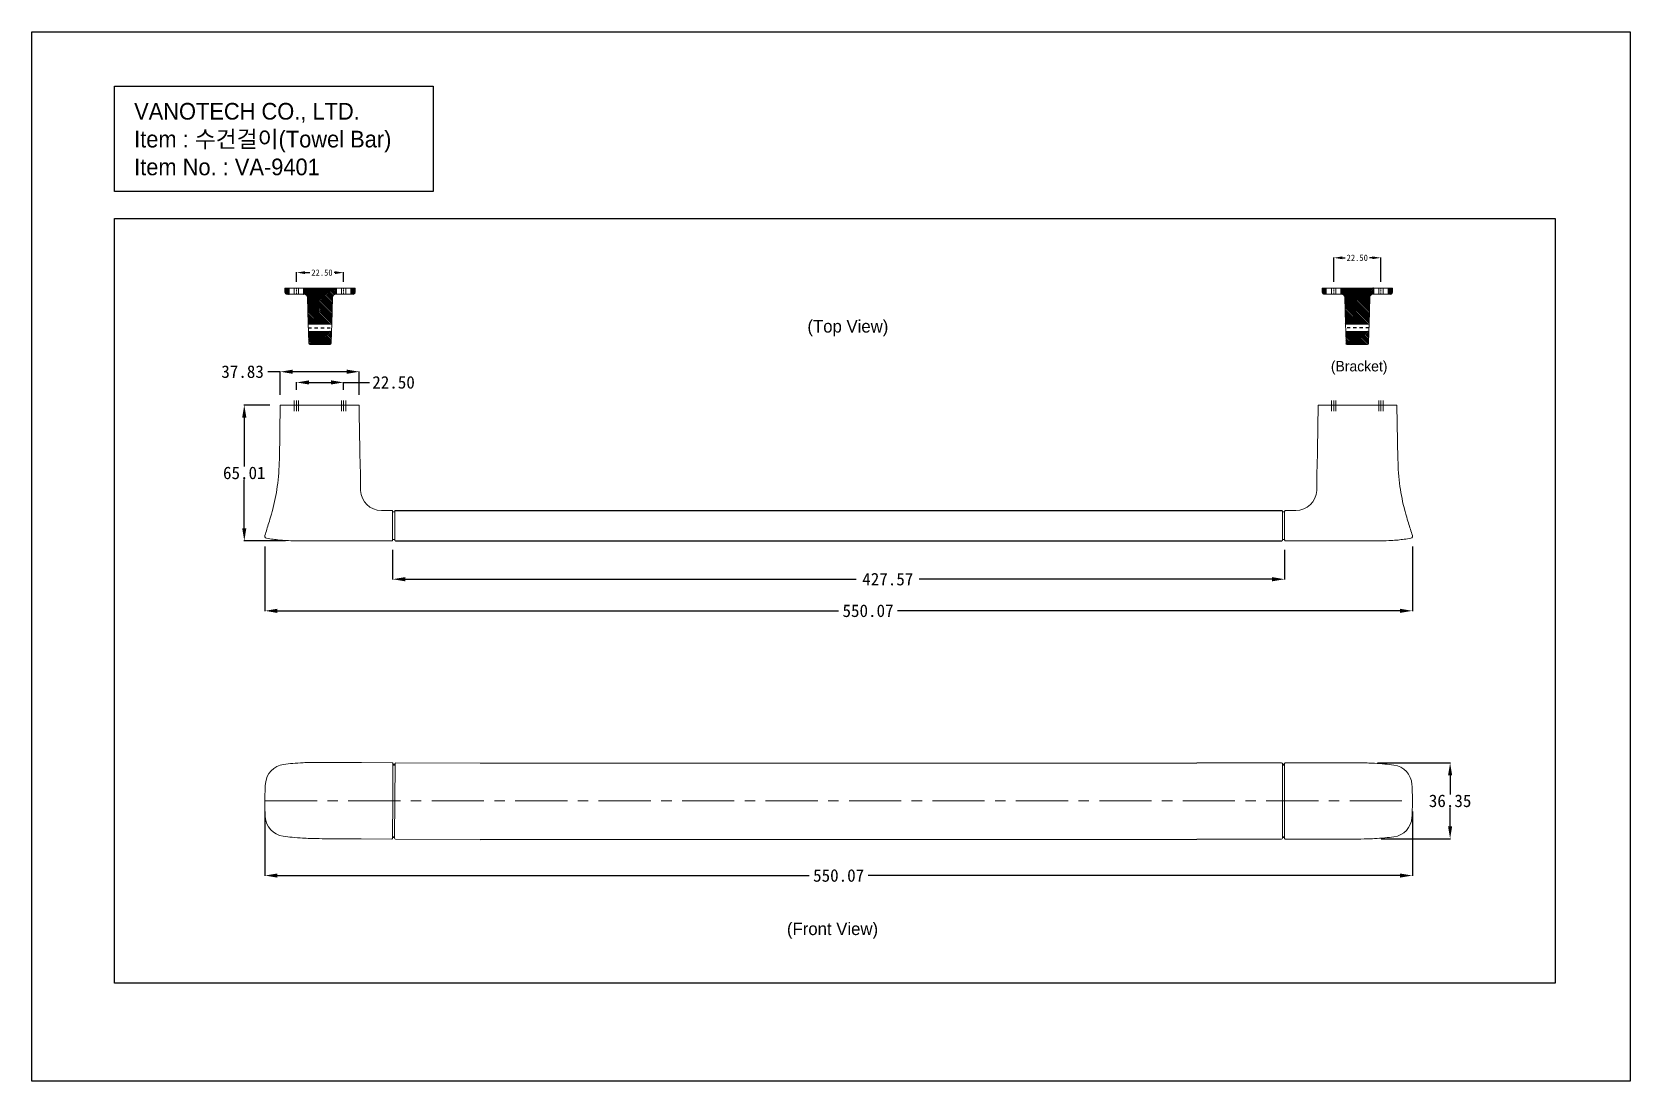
# Model space of a CAD drawing. Header units: millimetres. Extents: x 636 to 1402, y 144 to 646.
import ezdxf

# ---------------------------------------------------------------- set-up
doc = ezdxf.new("R2010")
doc.units = ezdxf.units.MM
doc.header["$MEASUREMENT"] = 0
for name, pattern in [('CENTER', [2, 1.25, -0.25, 0.25, -0.25]), ('DASHED', [6, 3, -3]), ('DASHEDBIDOT', [12.4, 3, -3, 0.2, -3, 0.2, -3]), ('DASHEDDOT2X', [12.2, 6, -3, 0.2, -3])]:
    doc.linetypes.add(name, pattern=pattern)
doc.layers.add('Layer0000', color=7, linetype='Continuous', lineweight=20)
doc.styles.add('스타일', font='', dxfattribs={"height": 20})
doc.styles.get('스타일').set_extended_font_data('Gulim')
doc.dimstyles.get("Standard").update_dxf_attribs({"dimtxt": 0.18, "dimasz": 0.18, "dimexe": 0.18, "dimexo": 0.0625, "dimgap": 0.09, "dimtad": 0, "dimtih": 1, "dimtoh": 1, "dimdec": 4, "dimzin": 0, "dimdsep": 46, "dimtxsty": 'Standard', "dimcen": 0.09, "dimadec": 0, "dimazin": 0, "dimtfac": 1, "dimtdec": 4, "dimtofl": 0, "dimtmove": 0, "dimatfit": 3, "dimfxl": 1, "dimtolj": 1, "dimtzin": 0, "dimarcsym": 0})
pattern_1 = [(315, (1527.18226, 898.3889), (0.39774756, 0.39774756), [])]
pattern_2 = [(225, (2426.26333, 631.24016), (0.26516504, -0.26516504), [])]
pattern_3 = [(315, (1296.97303, 898.3889), (0.39774756, 0.39774756), [])]
pattern_4 = [(225, (2196.0541, 631.24016), (0.26516504, -0.26516504), [])]

# ---------------------------------------------------------------- blocks, each defined once
blk = doc.blocks.new('*D10')
at = {"color": 0, "lineweight": -2, "transparency": 16777216}
for p, q in [((1259.96, 526.65), (1259.96, 538.32)), ((1263.96, 538.14), (1265.37, 538.14)), ((1278.46, 538.14), (1277.05, 538.14)), ((1282.46, 526.65), (1282.46, 538.32))]:
    blk.add_line(p, q, dxfattribs=at)
at = {"color": 0, "transparency": 16777216}
for points in [[(1263.96, 538.81), (1263.96, 537.48), (1259.96, 538.14)], [(1278.46, 538.81), (1278.46, 537.48), (1282.46, 538.14)]]:
    blk.add_solid(points, dxfattribs=at)
at = {"layer": 'Defpoints', "color": 0, "transparency": 16777216}
for p in [(1282.46, 538.14), (1259.96, 523.65), (1282.46, 523.65)]:
    blk.add_point(p, dxfattribs=at)
at = {"color": 7, "transparency": 16777216, "insert": (1271.21, 538.14), "char_height": 3, "attachment_point": 5}
blk.add_mtext('\\A1;22.50', dxfattribs=at)
blk = doc.blocks.new('*D19')
at = {"color": 0, "lineweight": -2, "transparency": 16777216}
for p, q in [((749.97, 467.55), (737.52, 467.55)), ((737.7, 461.55), (737.7, 438.14)), ((737.7, 408.54), (737.7, 431.96)), ((757.44, 402.54), (737.52, 402.54))]:
    blk.add_line(p, q, dxfattribs=at)
at = {"color": 0, "transparency": 16777216}
for points in [[(736.7, 461.55), (738.7, 461.55), (737.7, 467.55)], [(736.7, 408.54), (738.7, 408.54), (737.7, 402.54)]]:
    blk.add_solid(points, dxfattribs=at)
at = {"layer": 'Defpoints', "color": 0, "transparency": 16777216}
for p in [(737.7, 467.55), (754.97, 467.55), (762.44, 402.54)]:
    blk.add_point(p, dxfattribs=at)
at = {"color": 7, "transparency": 16777216, "insert": (737.7, 435.05), "char_height": 6, "attachment_point": 5}
blk.add_mtext('\\A1;65.01', dxfattribs=at)
blk = doc.blocks.new('*D16')
at = {"color": 0, "lineweight": -2, "transparency": 16777216}
for p, q in [((754.97, 483.56), (748.97, 483.56)), ((754.97, 472.55), (754.97, 483.74)), ((786.8, 483.56), (760.97, 483.56)), ((792.8, 472.55), (792.8, 483.74))]:
    blk.add_line(p, q, dxfattribs=at)
at = {"color": 0, "transparency": 16777216}
for points in [[(760.97, 484.56), (760.97, 482.56), (754.97, 483.56)], [(786.8, 484.56), (786.8, 482.56), (792.8, 483.56)]]:
    blk.add_solid(points, dxfattribs=at)
at = {"layer": 'Defpoints', "color": 0, "transparency": 16777216}
for p in [(754.97, 483.56), (754.97, 467.55), (792.8, 467.55)]:
    blk.add_point(p, dxfattribs=at)
at = {"color": 7, "transparency": 16777216, "insert": (736.88, 483.56), "char_height": 6, "attachment_point": 5}
blk.add_mtext('\\A1;37.83', dxfattribs=at)
blk = doc.blocks.new('*D17')
at = {"color": 0, "lineweight": -2, "transparency": 16777216}
for p, q in [((762.75, 474.81), (762.75, 478.6)), ((768.75, 478.42), (779.25, 478.42)), ((785.25, 474.81), (785.25, 478.6)), ((785.25, 478.42), (797.66, 478.42))]:
    blk.add_line(p, q, dxfattribs=at)
at = {"color": 0, "transparency": 16777216}
for points in [[(768.75, 479.42), (768.75, 477.42), (762.75, 478.42)], [(779.25, 479.42), (779.25, 477.42), (785.25, 478.42)]]:
    blk.add_solid(points, dxfattribs=at)
at = {"layer": 'Defpoints', "color": 0, "transparency": 16777216}
for p in [(762.75, 478.42), (762.75, 469.81), (785.25, 469.81)]:
    blk.add_point(p, dxfattribs=at)
at = {"color": 7, "transparency": 16777216, "insert": (809.25, 478.42), "char_height": 6, "attachment_point": 5}
blk.add_mtext('\\A1;22.50', dxfattribs=at)
blk = doc.blocks.new('*D18')
at = {"color": 0, "lineweight": -2, "transparency": 16777216}
for p, q in [((762.75, 526.65), (762.75, 531.22)), ((766.75, 531.04), (769.1, 531.04)), ((781.25, 531.04), (780.78, 531.04)), ((785.25, 526.65), (785.25, 531.22))]:
    blk.add_line(p, q, dxfattribs=at)
at = {"color": 0, "transparency": 16777216}
for points in [[(766.75, 531.7), (766.75, 530.37), (762.75, 531.04)], [(781.25, 531.7), (781.25, 530.37), (785.25, 531.04)]]:
    blk.add_solid(points, dxfattribs=at)
at = {"layer": 'Defpoints', "color": 0, "transparency": 16777216}
for p in [(762.75, 531.04), (762.75, 523.65), (785.25, 523.65)]:
    blk.add_point(p, dxfattribs=at)
at = {"color": 7, "transparency": 16777216, "insert": (774.94, 531.04), "char_height": 3, "attachment_point": 5}
blk.add_mtext('\\A1;22.50', dxfattribs=at)
blk = doc.blocks.new('*D20')
at = {"color": 0, "lineweight": -2, "transparency": 16777216}
for p, q in [((747.57, 272.9), (747.57, 241.98)), ((1297.63, 272.9), (1297.63, 241.98)), ((753.57, 242.16), (1008.51, 242.16)), ((1291.63, 242.16), (1036.69, 242.16))]:
    blk.add_line(p, q, dxfattribs=at)
at = {"color": 0, "transparency": 16777216}
for points in [[(753.57, 243.16), (753.57, 241.16), (747.57, 242.16)], [(1291.63, 243.16), (1291.63, 241.16), (1297.63, 242.16)]]:
    blk.add_solid(points, dxfattribs=at)
at = {"layer": 'Defpoints', "color": 0, "transparency": 16777216}
for p in [(747.57, 277.9), (1297.63, 277.9), (1297.63, 242.16)]:
    blk.add_point(p, dxfattribs=at)
at = {"color": 7, "transparency": 16777216, "insert": (1022.6, 242.16), "char_height": 6, "attachment_point": 5}
blk.add_mtext('\\A1;550.07', dxfattribs=at)
blk = doc.blocks.new('*D21')
at = {"color": 0, "lineweight": -2, "transparency": 16777216}
for p, q in [((1280.88, 296.1), (1315.88, 296.1)), ((1315.7, 290.1), (1315.7, 281.02)), ((1315.7, 265.76), (1315.7, 274.84)), ((1282.66, 259.76), (1315.88, 259.76))]:
    blk.add_line(p, q, dxfattribs=at)
at = {"color": 0, "transparency": 16777216}
for points in [[(1314.7, 290.1), (1316.7, 290.1), (1315.7, 296.1)], [(1314.7, 265.76), (1316.7, 265.76), (1315.7, 259.76)]]:
    blk.add_solid(points, dxfattribs=at)
at = {"layer": 'Defpoints', "color": 0, "transparency": 16777216}
for p in [(1275.88, 296.1), (1315.7, 296.1), (1277.66, 259.76)]:
    blk.add_point(p, dxfattribs=at)
at = {"color": 7, "transparency": 16777216, "insert": (1315.7, 277.93), "char_height": 6, "attachment_point": 5}
blk.add_mtext('\\A1;36.35', dxfattribs=at)
blk = doc.blocks.new('*D22')
at = {"color": 0, "lineweight": -2, "transparency": 16777216}
for p, q in [((808.82, 398.25), (808.82, 383.96)), ((1236.39, 398.25), (1236.39, 383.96)), ((814.82, 384.14), (1031.07, 384.14)), ((1230.39, 384.14), (1061.25, 384.14))]:
    blk.add_line(p, q, dxfattribs=at)
at = {"color": 0, "transparency": 16777216}
for points in [[(814.82, 385.14), (814.82, 383.14), (808.82, 384.14)], [(1230.39, 385.14), (1230.39, 383.14), (1236.39, 384.14)]]:
    blk.add_solid(points, dxfattribs=at)
at = {"layer": 'Defpoints', "color": 0, "transparency": 16777216}
for p in [(808.82, 403.25), (1236.39, 403.25), (808.82, 384.14)]:
    blk.add_point(p, dxfattribs=at)
at = {"color": 7, "transparency": 16777216, "insert": (1046.16, 384.14), "char_height": 6, "attachment_point": 5}
blk.add_mtext('\\A1;427.57', dxfattribs=at)
blk = doc.blocks.new('*D32')
at = {"color": 0, "lineweight": -2, "transparency": 16777216}
for p, q in [((747.57, 399.74), (747.57, 368.81)), ((1297.63, 399.74), (1297.63, 368.81)), ((753.57, 368.99), (1022.6, 368.99)), ((1291.63, 368.99), (1050.78, 368.99))]:
    blk.add_line(p, q, dxfattribs=at)
at = {"color": 0, "transparency": 16777216}
for points in [[(753.57, 369.99), (753.57, 367.99), (747.57, 368.99)], [(1291.63, 369.99), (1291.63, 367.99), (1297.63, 368.99)]]:
    blk.add_solid(points, dxfattribs=at)
at = {"layer": 'Defpoints', "color": 0, "transparency": 16777216}
for p in [(747.57, 404.74), (1297.63, 404.74), (1297.63, 368.99)]:
    blk.add_point(p, dxfattribs=at)
at = {"color": 7, "transparency": 16777216, "insert": (1036.69, 368.99), "char_height": 6, "attachment_point": 5}
blk.add_mtext('\\A1;550.07', dxfattribs=at)

msp = doc.modelspace()

# ---------------------------------------------------------------- hatches: boundary and pattern name
h = msp.add_hatch()
h.set_pattern_fill('ANSI31', color=256, scale=3, angle=180)
h.set_pattern_definition(pattern_4)
h.paths.add_polyline_path([(759.145, 523.654), (757.145, 523.654), (757.198, 521.627, 0.4065663), (758.198, 520.654), (759.145, 520.654)])
h = msp.add_hatch()
h.set_pattern_fill('ANSI31', color=256, scale=3, angle=180)
h.set_pattern_definition(pattern_4)
h.paths.add_polyline_path([(790.845, 523.654), (788.845, 523.654), (788.845, 520.654), (789.792, 520.654, 0.4065663), (790.792, 521.627)])
h = msp.add_hatch()
h.set_pattern_fill('ANSI31', color=256, scale=3, angle=180)
h.set_pattern_definition(pattern_2)
h.paths.add_polyline_path([(1254.412, 521.627, 0.4065663), (1255.412, 520.654), (1256.359, 520.654), (1256.359, 523.654), (1254.359, 523.654)])
h = msp.add_hatch()
h.set_pattern_fill('ANSI31', color=256, scale=3, angle=180)
h.set_pattern_definition(pattern_2)
h.paths.add_polyline_path([(1286.059, 520.654), (1287.006, 520.654, 0.4065663), (1288.006, 521.627), (1288.059, 523.654), (1286.059, 523.654)])
at = {"layer": 'Layer0000', "linetype": 'Continuous', "lineweight": -3}
h = msp.add_hatch(dxfattribs=at)
h.set_pattern_fill('ANSI31', color=256, scale=0.5625, angle=270, style=0, pattern_type=2)
h.set_pattern_definition(pattern_3)
edge = h.paths.add_edge_path(flags=0)
edge.add_arc((781.456, 519.154), 1.5, 90, 178.5, ccw=False)
edge.add_line((781.456, 520.654), (781.845, 520.654))
edge.add_line((781.845, 520.654), (781.845, 523.654))
edge.add_line((781.845, 523.654), (766.145, 523.654))
edge.add_line((766.145, 523.654), (766.145, 520.654))
edge.add_line((766.145, 520.654), (766.534, 520.654))
edge.add_arc((766.534, 519.154), 1.5, 1.5, 90, ccw=False)
edge.add_line((768.033, 519.193), (768.368, 506.404))
edge.add_line((768.368, 506.404), (779.622, 506.404))
edge.add_line((779.622, 506.404), (779.957, 519.193))
h = msp.add_hatch(dxfattribs=at)
h.set_pattern_fill('ANSI31', color=256, scale=0.5625, angle=270, style=0, pattern_type=2)
h.set_pattern_definition(pattern_1)
edge = h.paths.add_edge_path(flags=0)
edge.add_arc((1263.748, 519.154), 1.5, 361.5, 450)
edge.add_line((1263.748, 520.654), (1263.359, 520.654))
edge.add_line((1263.359, 520.654), (1263.359, 523.654))
edge.add_line((1263.359, 523.654), (1279.059, 523.654))
edge.add_line((1279.059, 523.654), (1279.059, 520.654))
edge.add_line((1279.059, 520.654), (1278.67, 520.654))
edge.add_arc((1278.67, 519.154), 1.5, 450, 538.5)
edge.add_line((1277.171, 519.193), (1276.836, 506.404))
edge.add_line((1276.836, 506.404), (1265.582, 506.404))
edge.add_line((1265.582, 506.404), (1265.247, 519.193))
h = msp.add_hatch(dxfattribs=at)
h.set_pattern_fill('ANSI31', color=256, scale=0.5625, angle=270, style=0, pattern_type=2)
h.set_pattern_definition(pattern_3)
edge = h.paths.add_edge_path(flags=0)
edge.add_line((779.53, 502.904), (768.46, 502.904))
edge.add_line((768.46, 502.904), (768.611, 497.14))
edge.add_arc((769.111, 497.154), 0.5, 181.5, 270, ccw=False)
edge.add_line((769.111, 496.654), (778.88, 496.654))
edge.add_arc((778.88, 497.154), 0.5, 270, 358.5, ccw=False)
edge.add_line((779.379, 497.14), (779.53, 502.904))
h = msp.add_hatch(dxfattribs=at)
h.set_pattern_fill('ANSI31', color=256, scale=0.5625, angle=270, style=0, pattern_type=2)
h.set_pattern_definition(pattern_1)
edge = h.paths.add_edge_path(flags=0)
edge.add_line((1265.674, 502.904), (1276.744, 502.904))
edge.add_line((1276.744, 502.904), (1276.593, 497.14))
edge.add_arc((1276.093, 497.154), 0.5, 270, 358.5)
edge.add_line((1276.093, 496.654), (1266.324, 496.654))
edge.add_arc((1266.324, 497.154), 0.5, 181.5, 270)
edge.add_line((1265.825, 497.14), (1265.674, 502.904))

# ---------------------------------------------------------------- linework, layer by layer
at = {"color": 1, "linetype": 'DASHED', "ltscale": 0.5}
for p, q in [((768.414, 504.654), (779.576, 504.654)), ((1276.79, 504.654), (1265.628, 504.654))]:
    msp.add_line(p, q, dxfattribs=at)
at = {"lineweight": 20}
msp.add_line((792.795, 467.548), (792.795, 463.548), dxfattribs=at)
for p, q in [((810.219, 417.048), (1234.985, 417.048)), ((810.219, 402.547), (1234.985, 402.547)), ((850.984, 295.95), (1194.321, 296.18)), ((850.777, 259.398), (1194.321, 259.628))]:
    msp.add_line(p, q)
at = {"color": 3}
for points in [[(635.927, 646.333), (1401.947, 646.333), (1401.947, 143.717), (635.927, 143.717)], [(675.546, 620.306), (828.165, 620.306), (828.165, 569.924), (675.546, 569.924)]]:
    msp.add_lwpolyline(points, close=True, dxfattribs=at)
at = {"color": 6}
msp.add_lwpolyline([(675.546, 556.893), (1365.982, 556.893), (1365.982, 190.676), (675.546, 190.676)], close=True, dxfattribs=at)
at = {"layer": 'Layer0000', "color": 7, "linetype": 'Continuous', "lineweight": 20}
for p, q in [((757.145, 523.654), (757.198, 521.627)), ((759.145, 523.654), (757.145, 523.654)), ((759.145, 523.654), (761.645, 523.654)), ((759.145, 520.654), (759.145, 523.654)), ((761.645, 523.654), (763.645, 523.654)), ((763.645, 523.654), (766.145, 523.654)), ((781.845, 523.654), (766.145, 523.654)), ((766.145, 523.654), (766.145, 520.654)), ((781.845, 523.654), (784.345, 523.654)), ((781.845, 520.654), (781.845, 523.654)), ((784.345, 523.654), (786.345, 523.654)), ((786.345, 523.654), (788.845, 523.654)), ((790.845, 523.654), (788.845, 523.654)), ((788.845, 523.654), (788.845, 520.654)), ((790.792, 521.627), (790.845, 523.654)), ((1254.412, 521.627), (1254.359, 523.654)), ((1254.359, 523.654), (1256.359, 523.654)), ((1258.859, 523.654), (1256.359, 523.654)), ((1256.359, 523.654), (1256.359, 520.654)), ((1260.859, 523.654), (1258.859, 523.654)), ((1263.359, 523.654), (1260.859, 523.654)), ((1263.359, 523.654), (1279.059, 523.654)), ((1263.359, 520.654), (1263.359, 523.654)), ((1281.559, 523.654), (1279.059, 523.654)), ((1279.059, 523.654), (1279.059, 520.654)), ((1283.559, 523.654), (1281.559, 523.654)), ((1286.059, 523.654), (1283.559, 523.654)), ((1286.059, 523.654), (1288.059, 523.654)), ((1286.059, 520.654), (1286.059, 523.654)), ((1288.059, 523.654), (1288.006, 521.627)), ((758.198, 520.654), (759.145, 520.654)), ((761.645, 520.654), (759.145, 520.654)), ((763.645, 520.654), (761.645, 520.654)), ((766.145, 520.654), (763.645, 520.654)), ((766.145, 520.654), (766.534, 520.654)), ((768.033, 519.193), (768.368, 506.404)), ((779.622, 506.404), (779.957, 519.193)), ((781.456, 520.654), (781.845, 520.654)), ((784.345, 520.654), (781.845, 520.654)), ((786.345, 520.654), (784.345, 520.654)), ((788.845, 520.654), (786.345, 520.654)), ((788.845, 520.654), (789.792, 520.654)), ((1256.359, 520.654), (1255.412, 520.654)), ((1256.359, 520.654), (1258.859, 520.654)), ((1258.859, 520.654), (1260.859, 520.654)), ((1260.859, 520.654), (1263.359, 520.654)), ((1263.748, 520.654), (1263.359, 520.654)), ((1265.582, 506.404), (1265.247, 519.193)), ((1277.171, 519.193), (1276.836, 506.404)), ((1279.059, 520.654), (1278.67, 520.654)), ((1279.059, 520.654), (1281.559, 520.654)), ((1281.559, 520.654), (1283.559, 520.654)), ((1283.559, 520.654), (1286.059, 520.654)), ((1287.006, 520.654), (1286.059, 520.654)), ((768.368, 506.404), (768.46, 502.904)), ((768.368, 506.404), (779.622, 506.404)), ((779.53, 502.904), (779.622, 506.404)), ((1265.674, 502.904), (1265.582, 506.404)), ((1276.836, 506.404), (1265.582, 506.404)), ((1276.836, 506.404), (1276.744, 502.904)), ((768.46, 502.904), (768.611, 497.14)), ((779.53, 502.904), (768.46, 502.904)), ((779.379, 497.14), (779.53, 502.904)), ((1265.825, 497.14), (1265.674, 502.904)), ((1265.674, 502.904), (1276.744, 502.904)), ((1276.744, 502.904), (1276.593, 497.14)), ((769.111, 496.654), (778.88, 496.654)), ((1276.093, 496.654), (1266.324, 496.654)), ((754.965, 467.548), (754.509, 441.561)), ((754.965, 467.548), (764.55, 467.548)), ((764.632, 467.548), (783.452, 467.548)), ((764.632, 467.548), (783.452, 467.548)), ((783.452, 467.548), (792.795, 467.548)), ((1252.104, 446.104), (1252.479, 467.548)), ((1261.752, 467.548), (1252.479, 467.548)), ((1280.572, 467.548), (1261.752, 467.548)), ((1290.239, 467.548), (1280.654, 467.548)), ((1290.239, 467.548), (1290.695, 441.561)), ((793.1, 446.104), (792.795, 463.548)), ((793.335, 432.616), (793.185, 441.21)), ((1251.869, 432.616), (1252.019, 441.21)), ((793.438, 426.716), (793.335, 432.614)), ((1251.766, 426.716), (1251.869, 432.614)), ((808.419, 417.048), (803.434, 417.048)), ((808.819, 416.648), (808.819, 415.757)), ((809.819, 416.348), (808.819, 416.348)), ((808.819, 415.757), (808.819, 409.78)), ((809.819, 416.648), (809.819, 415.753)), ((809.819, 415.753), (809.819, 409.799)), ((892.018, 417.048), (810.219, 417.048)), ((1153.186, 417.048), (1234.985, 417.048)), ((1235.385, 416.648), (1235.385, 415.753)), ((1235.385, 416.348), (1236.385, 416.348)), ((1235.385, 415.753), (1235.385, 409.799)), ((1236.385, 416.648), (1236.385, 415.757)), ((1236.385, 415.757), (1236.385, 409.78)), ((1236.785, 417.048), (1241.77, 417.048)), ((808.819, 409.78), (808.819, 404.972)), ((809.819, 409.798), (809.819, 404.972)), ((1235.385, 409.798), (1235.385, 404.972)), ((1236.385, 409.78), (1236.385, 404.972)), ((748.298, 403.813), (748.383, 403.794)), ((748.383, 403.795), (748.389, 403.794)), ((808.419, 402.548), (777.996, 402.548)), ((808.819, 404.967), (808.819, 404.202)), ((808.819, 404.202), (808.819, 402.947)), ((808.819, 403.247), (809.819, 403.247)), ((809.819, 404.967), (809.819, 404.202)), ((809.819, 404.202), (809.819, 402.947)), ((810.219, 402.549), (810.219, 402.547)), ((839.875, 402.548), (810.219, 402.548)), ((1193.92, 402.548), (1205.329, 402.548)), ((1205.329, 402.548), (1234.985, 402.548)), ((1234.985, 402.549), (1234.985, 402.547)), ((1235.385, 404.967), (1235.385, 404.202)), ((1235.385, 404.202), (1235.385, 402.947)), ((1236.385, 403.247), (1235.385, 403.247)), ((1236.385, 404.967), (1236.385, 404.202)), ((1236.385, 404.202), (1236.385, 402.947)), ((1236.785, 402.548), (1267.208, 402.548)), ((1296.821, 403.795), (1296.815, 403.794)), ((1296.906, 403.813), (1296.821, 403.794)), ((808.567, 296.19), (793.965, 296.273)), ((808.962, 295.298), (808.863, 277.912)), ((808.961, 295.108), (809.961, 295.103)), ((808.965, 295.788), (808.962, 295.298)), ((809.963, 295.484), (808.963, 295.49)), ((809.962, 295.292), (809.863, 277.907)), ((809.965, 295.782), (809.962, 295.292)), ((850.984, 295.95), (810.367, 296.18)), ((1194.321, 296.18), (1234.939, 296.18)), ((1235.339, 295.78), (1235.339, 295.29)), ((1235.339, 295.482), (1236.339, 295.482)), ((1235.339, 295.29), (1235.339, 277.904)), ((1236.339, 295.1), (1235.339, 295.101)), ((1236.339, 295.78), (1236.339, 295.29)), ((1236.339, 295.29), (1236.339, 277.904)), ((1236.739, 296.18), (1251.34, 296.18)), ((808.765, 260.527), (808.863, 277.912)), ((809.765, 260.521), (809.863, 277.907)), ((1235.339, 260.518), (1235.339, 277.904)), ((1236.339, 260.519), (1236.339, 277.904)), ((808.762, 260.037), (808.765, 260.527)), ((808.766, 260.716), (809.766, 260.71)), ((809.762, 260.031), (809.765, 260.521)), ((1236.339, 260.708), (1235.339, 260.707)), ((1235.339, 260.028), (1235.339, 260.518)), ((1236.339, 260.028), (1236.339, 260.519)), ((808.36, 259.639), (793.758, 259.722)), ((809.764, 260.329), (808.764, 260.335)), ((1235.339, 260.326), (1236.339, 260.326)), ((1236.739, 259.628), (1251.34, 259.628))]:
    msp.add_line(p, q, dxfattribs=at)
at = {"layer": 'Layer0000', "color": 251, "linetype": 'DASHEDBIDOT', "lineweight": 5, "true_color": 0x606060}
for p, q in [((761.645, 523.654), (761.645, 520.654)), ((763.645, 523.654), (763.645, 520.654)), ((784.345, 523.654), (784.345, 520.654)), ((786.345, 523.654), (786.345, 520.654)), ((1258.859, 523.654), (1258.859, 520.654)), ((1260.859, 523.654), (1260.859, 520.654)), ((1281.559, 523.654), (1281.559, 520.654)), ((1283.559, 523.654), (1283.559, 520.654))]:
    msp.add_line(p, q, dxfattribs=at)
at = {"layer": 'Layer0000', "color": 5, "linetype": 'DASHEDDOT2X', "lineweight": 5, "true_color": 0x0000ff}
for p, q in [((761.645, 520.654), (761.645, 523.654)), ((763.645, 520.654), (763.645, 523.654)), ((784.345, 520.654), (784.345, 523.654)), ((786.345, 520.654), (786.345, 523.654)), ((1258.859, 520.654), (1258.859, 523.654)), ((1260.859, 520.654), (1260.859, 523.654)), ((1281.559, 520.654), (1281.559, 523.654)), ((1283.559, 520.654), (1283.559, 523.654)), ((761.645, 464.621), (761.645, 469.811)), ((763.645, 464.621), (763.645, 469.811)), ((784.345, 464.621), (784.345, 469.811)), ((786.345, 464.621), (786.345, 469.811)), ((1258.859, 464.621), (1258.859, 469.811)), ((1260.859, 464.621), (1260.859, 469.811)), ((1281.559, 464.621), (1281.559, 469.811)), ((1283.559, 464.621), (1283.559, 469.811))]:
    msp.add_line(p, q, dxfattribs=at)
at = {"layer": 'Layer0000', "color": 1, "linetype": 'DASHEDDOT2X', "lineweight": 5, "ltscale": 0.1}
for p, q in [((762.745, 520.654), (762.745, 523.654)), ((785.245, 520.654), (785.245, 523.654)), ((1259.959, 520.654), (1259.959, 523.654)), ((1282.459, 520.654), (1282.459, 523.654))]:
    msp.add_line(p, q, dxfattribs=at)
at = {"layer": 'Layer0000', "color": 1, "linetype": 'DASHEDDOT2X', "lineweight": 5}
for p, q in [((762.745, 464.621), (762.745, 469.811)), ((785.245, 464.621), (785.245, 469.811)), ((1259.959, 464.621), (1259.959, 469.811)), ((1282.459, 464.621), (1282.459, 469.811))]:
    msp.add_line(p, q, dxfattribs=at)
at = {"layer": 'Layer0000', "color": 251, "linetype": 'DASHED', "lineweight": 5, "true_color": 0x606060}
for p, q in [((756.556, 295.36), (756.537, 295.404)), ((1288.744, 295.055), (1288.763, 295.098)), ((756.362, 261.059), (756.342, 261.015)), ((1288.744, 260.753), (1288.763, 260.71))]:
    msp.add_line(p, q, dxfattribs=at)
at = {"layer": 'Layer0000', "color": 1, "linetype": 'CENTER', "lineweight": 5, "ltscale": 20}
msp.add_line((747.566, 277.905), (1297.634, 277.904), dxfattribs=at)
at = {"layer": 'Layer0000', "linetype": 'Continuous', "lineweight": 20}
for p, q in [((850.777, 259.398), (810.16, 259.629)), ((1194.321, 259.628), (1234.939, 259.628))]:
    msp.add_line(p, q, dxfattribs=at)
at = {"layer": 'Layer0000', "color": 7, "linetype": 'Continuous', "lineweight": 20}
for centre, radius, start, end in [((758.198, 521.654), 1, 181.5, 270), ((789.792, 521.654), 1, 270, 358.5), ((1255.412, 521.654), 1, 181.5, 270), ((1287.006, 521.654), 1, 270, 358.5), ((766.534, 519.154), 1.5, 1.5, 90), ((781.456, 519.154), 1.5, 90, 178.5), ((1263.748, 519.154), 1.5, 1.5, 90), ((1278.67, 519.154), 1.5, 90, 178.5), ((769.111, 497.154), 0.5, 181.5, 270), ((778.88, 497.154), 0.5, 270, 358.5), ((1266.324, 497.154), 0.5, 181.5, 270), ((1276.093, 497.154), 0.5, 270, 358.5), ((917.286, 445.824), 124.187, 179.870725, 182.129274), ((1127.918, 445.824), 124.187, 357.870726, 0.129275), ((653.146, 442.685), 101.369, 351.98389, 359.364634), ((1392.057, 442.685), 101.369, 180.635366, 188.01611), ((653.743, 442.601), 100.767, 345.354562, 351.98389), ((803.434, 427.048), 10, 181.89989, 270), ((1241.77, 427.048), 10, 270, 358.10011), ((1391.461, 442.601), 100.767, 188.01611, 194.645438), ((559.879, 470.977), 198.812, 342.46844, 343.572589), ((671.866, 437.959), 82.06, 343.572589, 345.291262), ((808.419, 416.649), 0.399, 359.917475, 90.081781), ((810.218, 416.648), 0.399, 89.923405, 180.076635), ((1234.986, 416.648), 0.399, 359.923365, 90.076595), ((1236.785, 416.649), 0.399, 89.918219, 180.082525), ((1373.338, 437.959), 82.06, 194.708738, 196.427411), ((1485.325, 470.977), 198.812, 196.427411, 197.53156), ((-2360.427, 1382.739), 3258.136, 342.538464, 342.593795), ((2120.78, -22.119), 1438.123, 162.46844, 162.593795), ((-75.576, -22.119), 1438.123, 17.406205, 17.53156), ((4405.631, 1382.739), 3258.136, 197.406205, 197.461536), ((748.521, 404.785), 0.998, 162.48348, 202.930203), ((748.52, 404.782), 0.996, 202.79563, 257.118958), ((762.282, 479.11), 76.587, 259.548771, 261.913748), ((761.096, 470.763), 68.157, 261.913748, 264.42075), ((760.96, 469.366), 66.753, 264.42075, 267.219514), ((764.524, 542.759), 140.232, 267.219514, 269.150391), ((765.698, 621.923), 219.405, 269.150391, 269.751801), ((765.703, 623.206), 220.688, 269.751801, 270.35146), ((764.779, 773.836), 371.321, 270.35146, 270.58976), ((772.867, -11.819), 414.376, 90.37622, 90.58976), ((771.815, 148.277), 254.277, 90.003406, 90.37622), ((772.008, -3092.001), 3494.555, 89.90284, 90.003406), ((777.997, 439.524), 36.976, 269.90284, 269.999176), ((808.419, 402.948), 0.4, 269.999373, 360), ((1174.557, -60196.923), 60599.472, 89.99160948, 90.00152633), ((1196.002, 86244.601), 85842.053, 269.99160948, 269.9986102), ((1236.785, 402.948), 0.4, 180, 270.000627), ((1267.207, 439.524), 36.976, 270.000824, 270.09716), ((1273.196, -3092.001), 3494.555, 89.996594, 90.09716), ((1273.389, 148.277), 254.277, 89.62378, 89.996594), ((1272.337, -11.819), 414.376, 89.41024, 89.62378), ((1280.424, 773.836), 371.321, 269.41024, 269.64854), ((1279.5, 623.206), 220.688, 269.64854, 270.248199), ((1279.506, 621.923), 219.405, 270.248199, 270.849609), ((1280.68, 542.759), 140.232, 270.849609, 272.780486), ((1284.244, 469.366), 66.753, 272.780486, 275.57925), ((1284.108, 470.763), 68.157, 275.57925, 278.086252), ((1282.922, 479.11), 76.587, 278.086252, 280.451229), ((1296.684, 404.782), 0.996, 282.881042, 337.20437), ((1296.683, 404.785), 0.998, 337.069797, 17.51652), ((757.798, 285.517), 9.967, 97.262363, 176.092613), ((769.649, 195.853), 100.41, 94.997702, 97.503106), ((772.135, 167.421), 128.951, 92.786911, 94.997702), ((771.332, 183.927), 112.426, 90.971944, 92.786911), ((774.493, -2.439), 298.818, 89.858708, 90.971944), ((773.812, -278.64), 575.02, 89.677923, 89.858708), ((495.899, -49717.386), 50014.547, 89.6585384, 89.677923), ((808.565, 295.79), 0.4, 359.675193, 89.675503), ((810.365, 295.78), 0.4, 89.675668, 179.66045), ((1234.939, 295.78), 0.4, 0.014755, 89.999537), ((1236.739, 295.78), 0.4, 89.999702, 180.000012), ((1265.889, -49718.365), 50014.547, 89.9972819, 90.0166665), ((1268.234, -278.838), 575.02, 89.816497, 89.997282), ((1269.119, -2.637), 298.818, 88.703261, 89.816497), ((1273.337, 183.707), 112.426, 86.888294, 88.703261), ((1272.44, 167.206), 128.951, 84.677503, 86.888294), ((1275.087, 195.624), 100.41, 82.172099, 84.677503), ((1287.447, 285.219), 9.967, 3.582592, 82.412842), ((862.998, 278.089), 115.428, 175.972463, 179.915461), ((1182.206, 278.388), 115.428, 359.759744, 3.702742), ((862.992, 277.121), 115.428, 179.434949, 183.377946), ((1182.206, 277.42), 115.428, 356.297258, 0.240256), ((757.715, 270.887), 9.967, 183.257797, 262.088047), ((1287.447, 270.589), 9.967, 277.587158, 356.417408), ((770.582, 360.411), 100.41, 261.847304, 264.352708), ((773.39, 388.813), 128.951, 264.352708, 266.563499), ((1275.087, 360.184), 100.41, 275.322497, 277.827901), ((772.4, 372.317), 112.426, 266.563499, 268.378466), ((777.674, 558.635), 298.818, 268.378466, 269.491702), ((780.124, 834.826), 575.02, 269.491702, 269.672487), ((1062.728, 50273.545), 50014.547, 269.6724868, 269.6918714), ((808.362, 260.039), 0.4, 269.674907, 359.675217), ((810.162, 260.029), 0.4, 179.68996, 269.674742), ((1234.939, 260.028), 0.4, 270.000463, 359.985245), ((1236.739, 260.028), 0.4, 179.999988, 270.000298), ((1265.889, 50274.173), 50014.547, 269.9833335, 270.0027181), ((1268.234, 834.646), 575.02, 270.002718, 270.183503), ((1269.119, 558.446), 298.818, 270.183503, 271.296739), ((1273.337, 372.101), 112.426, 271.296739, 273.111706), ((1272.44, 388.602), 128.951, 273.111706, 275.322497)]:
    msp.add_arc(centre, radius, start, end, dxfattribs=at)
at = {"layer": 'Layer0000', "color": 0, "linetype": 'DASHED', "lineweight": 5}
for centre, start, end in [((810.219, 402.948), 180, 269.999475), ((1234.985, 402.948), 270.000525, 0)]:
    msp.add_arc(centre, 0.4, start, end, dxfattribs=at)

# ---------------------------------------------------------------- texts
at = {"color": 3, "insert": (684.901, 612.35), "char_height": 8, "width": 363.40321, "attachment_point": 1, "style": '스타일'}
msp.add_mtext('\\pt32;{\\C6;VANOTECH CO., LTD.\\P\\ptz;\\C256;Item : 수건걸이(Towel Bar)\\PItem No. : VA-9401}', dxfattribs=at)
at = {"color": 0, "char_height": 6, "attachment_point": 1}
for s, width, insert in [('{\\fNew Gulim|b0|i0|c129|p18;(Top View)}', 51.15309, (1007.638, 508.327)), ('{\\fNew Gulim|b0|i0|c129|p18;(Front View)}', 53.19825, (997.818, 219.65))]:
    msp.add_mtext_dynamic_manual_height_columns(s, width=width, gutter_width=1, heights=[0], dxfattribs=dict(at, insert=insert))
at = {"color": 0, "insert": (1258.546, 488.705), "char_height": 5, "attachment_point": 1, "rotation": 0}
msp.add_mtext_dynamic_manual_height_columns('{\\fNew Gulim|b0|i0|c129|p18;(Bracket)}', width=30.70488, gutter_width=1, heights=[6.563], dxfattribs=at)

# ---------------------------------------------------------------- dimensions: what is measured, and where the dimension line sits
at = {"color": 5}
for base, p1, p2, angle, override, picture, middle in [((1282.459, 538.145), (1259.959, 523.654), (1282.459, 523.654), 180, {"dimtxt": 3, "dimasz": 4, "dimexo": 3, "dimdec": 2, "dimclrt": 7}, '*D10', (1271.209, 538.145)), ((762.745, 531.035), (785.245, 523.654), (762.745, 523.654), 360, {"dimtxt": 3, "dimasz": 4, "dimexo": 3, "dimdec": 2, "dimclrt": 7}, '*D18', (774.942, 531.035)), ((754.965, 483.564), (792.795, 467.548), (754.965, 467.548), 360, {"dimtxt": 6, "dimasz": 6, "dimexo": 5, "dimdec": 2, "dimclrt": 7}, '*D16', (736.875, 483.564)), ((762.745, 478.415), (785.245, 469.811), (762.745, 469.811), 360, {"dimtxt": 6, "dimasz": 6, "dimexo": 5, "dimdec": 2, "dimclrt": 7}, '*D17', (809.249, 478.415)), ((737.7, 467.548), (762.445, 402.542), (754.965, 467.548), 90, {"dimtxt": 6, "dimasz": 6, "dimexo": 5, "dimdec": 2, "dimclrt": 7}, '*D19', (737.7, 435.045)), ((1297.634, 368.99), (747.566, 404.737), (1297.634, 404.737), 180, {"dimtxt": 6, "dimasz": 6, "dimexo": 5, "dimdec": 2, "dimclrt": 7}, '*D32', (1036.69, 368.99)), ((808.819, 384.136), (1236.385, 403.247), (808.819, 403.247), 360, {"dimtxt": 6, "dimasz": 6, "dimexo": 5, "dimdec": 2, "dimclrt": 7}, '*D22', (1046.161, 384.136)), ((1315.699, 296.104), (1277.661, 259.758), (1275.881, 296.104), 90, {"dimtxt": 6, "dimasz": 6, "dimexo": 5, "dimdec": 2, "dimclrt": 7}, '*D21', (1315.699, 277.931)), ((1297.634, 242.157), (747.566, 277.905), (1297.634, 277.904), 180, {"dimtxt": 6, "dimasz": 6, "dimexo": 5, "dimdec": 2, "dimclrt": 7}, '*D20', (1022.6, 242.157))]:
    dim = msp.add_linear_dim(base=base, p1=p1, p2=p2, angle=angle, dimstyle='Standard', override=override, dxfattribs=at)
    dim.commit()
    dim.dimension.update_dxf_attribs({"geometry": picture, "text_midpoint": middle, "dimtype": 160})

doc.saveas('drawing.dxf')
